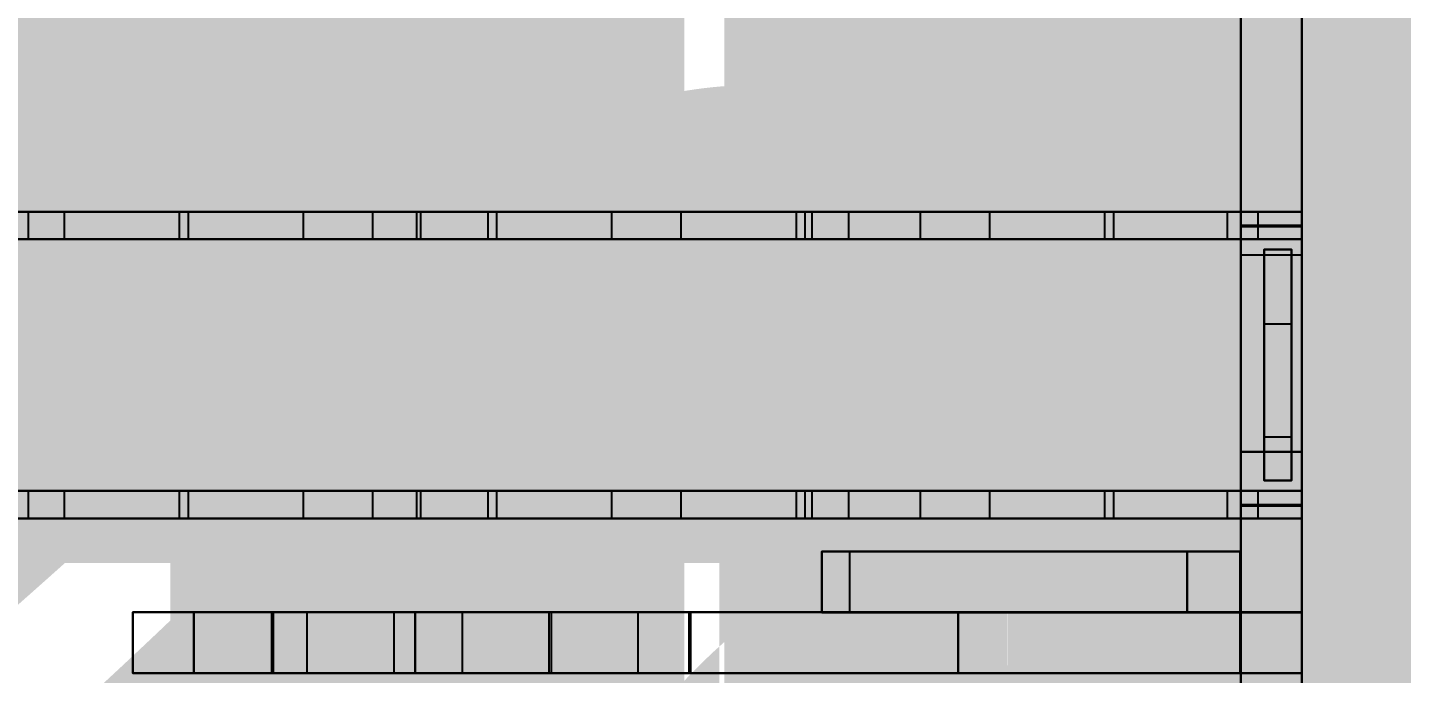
# Model space of a CAD drawing. Header units: inches. Extents: x -252 to 449, y -12 to 800.
# Drawn here: x -73.1 to 5.7, y 491 to 528 of the extents above; entities that cross this region are included whole.
import ezdxf

# ---------------------------------------------------------------- set-up
doc = ezdxf.new("R2010")
doc.units = ezdxf.units.IN
doc.header["$MEASUREMENT"] = 0
for name, color, linetype in [('FT2', 8, 'CONTINUOUS'), ('RT2', 7, 'CONTINUOUS'), ('W1', 5, 'CONTINUOUS'), ('W2', 5, 'CONTINUOUS')]:
    doc.layers.add(name, color=color, linetype=linetype)

msp = doc.modelspace()

# ---------------------------------------------------------------- linework, layer by layer
at = {"layer": 'FT2'}
for points in [[(-252, 515.87, 121.97), (0, 515.87, 121.97), (0, 517.45, 121.97), (-252, 517.45, 121.97)], [(-252, 517.45, 121.97), (0, 517.45, 121.97), (0, 517.45, 119.92), (-252, 517.45, 119.92)], [(-252, 517.45, 108), (0, 517.45, 108), (0, 515.87, 108), (-252, 515.87, 108)], [(-252, 517.45, 108), (-252, 517.45, 110.05), (0, 517.45, 110.05), (0, 517.45, 108)], [(-70.97, 517.45, 121.97), (-64.34, 517.45, 109.08), (-66.16, 517.45, 108.14), (-72.79, 517.45, 121.03)], [(-70.97, 515.87, 121.97), (-64.34, 515.87, 109.08), (-64.34, 517.45, 109.08), (-70.97, 517.45, 121.97)], [(-63.86, 515.87, 109.08), (-57.24, 515.87, 121.97), (-57.24, 517.45, 121.97), (-63.86, 517.45, 109.08)], [(-63.86, 517.45, 109.08), (-57.24, 517.45, 121.97), (-55.42, 517.45, 121.03), (-62.04, 517.45, 108.14)], [(-53.28, 517.45, 121.97), (-46.65, 517.45, 109.08), (-48.47, 517.45, 108.14), (-55.1, 517.45, 121.03)], [(-53.28, 515.87, 121.97), (-46.65, 515.87, 109.08), (-46.65, 517.45, 109.08), (-53.28, 517.45, 121.97)], [(-46.18, 515.87, 109.08), (-39.56, 515.87, 121.97), (-39.56, 517.45, 121.97), (-46.18, 517.45, 109.08)], [(-46.18, 517.45, 109.08), (-39.56, 517.45, 121.97), (-37.74, 517.45, 121.03), (-44.36, 517.45, 108.14)], [(-35.6, 517.45, 121.97), (-28.97, 517.45, 109.08), (-30.79, 517.45, 108.14), (-37.42, 517.45, 121.03)], [(-35.6, 515.87, 121.97), (-28.97, 515.87, 109.08), (-28.97, 517.45, 109.08), (-35.6, 517.45, 121.97)], [(-28.49, 515.87, 109.08), (-21.87, 515.87, 121.97), (-21.87, 517.45, 121.97), (-28.49, 517.45, 109.08)], [(-28.49, 517.45, 109.08), (-21.87, 517.45, 121.97), (-20.05, 517.45, 121.03), (-26.67, 517.45, 108.14)], [(-17.91, 517.45, 121.97), (-11.29, 517.45, 109.08), (-13.11, 517.45, 108.14), (-19.73, 517.45, 121.03)], [(-17.91, 515.87, 121.97), (-11.29, 515.87, 109.08), (-11.29, 517.45, 109.08), (-17.91, 517.45, 121.97)], [(-10.8, 515.87, 109.07), (-4.27, 515.87, 121.97), (-4.27, 517.45, 121.97), (-10.8, 517.45, 109.07)], [(-10.8, 517.45, 109.07), (-4.27, 517.45, 121.97), (-2.44, 517.45, 121.04), (-8.98, 517.45, 108.14)], [(0, 517.45, 108.04), (-2.05, 517.45, 108.04), (-2.05, 517.45, 121.93), (0, 517.45, 121.93)], [(0, 517.45, 108.04), (0, 517.45, 121.93), (0, 515.87, 121.93), (0, 515.87, 108.04)], [(-252, 515.87, 121.97), (-252, 515.87, 119.92), (0, 515.87, 119.92), (0, 515.87, 121.97)], [(-252, 515.87, 108), (0, 515.87, 108), (0, 515.87, 110.05), (-252, 515.87, 110.05)], [(-70.97, 515.87, 121.97), (-72.79, 515.87, 121.03), (-66.16, 515.87, 108.14), (-64.34, 515.87, 109.08)], [(-63.86, 515.87, 109.08), (-62.04, 515.87, 108.14), (-55.42, 515.87, 121.03), (-57.24, 515.87, 121.97)], [(-53.28, 515.87, 121.97), (-55.1, 515.87, 121.03), (-48.47, 515.87, 108.14), (-46.65, 515.87, 109.08)], [(-46.18, 515.87, 109.08), (-44.36, 515.87, 108.14), (-37.74, 515.87, 121.03), (-39.56, 515.87, 121.97)], [(-35.6, 515.87, 121.97), (-37.42, 515.87, 121.03), (-30.79, 515.87, 108.14), (-28.97, 515.87, 109.08)], [(-28.49, 515.87, 109.08), (-26.67, 515.87, 108.14), (-20.05, 515.87, 121.03), (-21.87, 515.87, 121.97)], [(-17.91, 515.87, 121.97), (-19.73, 515.87, 121.03), (-13.11, 515.87, 108.14), (-11.29, 515.87, 109.08)], [(-10.8, 515.87, 109.07), (-8.98, 515.87, 108.14), (-2.44, 515.87, 121.04), (-4.27, 515.87, 121.97)], [(-2.17, 515.28, 121.97), (-2.17, 502.04, 121.97), (-0.59, 502.04, 121.97), (-0.59, 515.28, 121.97)], [(-2.17, 515.28, 121.97), (-2.17, 515.28, 119.92), (-2.17, 502.04, 119.92), (-2.17, 502.04, 121.97)], [(-0.59, 515.28, 108), (-0.59, 502.04, 108), (-2.17, 502.04, 108), (-2.17, 515.28, 108)], [(-2.17, 515.28, 108), (-2.17, 502.04, 108), (-2.17, 502.04, 110.05), (-2.17, 515.28, 110.05)], [(-2.17, 515.28, 108.04), (-2.17, 515.28, 121.93), (-0.59, 515.28, 121.93), (-0.59, 515.28, 108.04)], [(-2.17, 515.28, 108.04), (-2.17, 513.24, 108.04), (-2.17, 513.24, 121.93), (-2.17, 515.28, 121.93)], [(0, 515.87, 108.04), (0, 515.87, 121.93), (-2.05, 515.87, 121.93), (-2.05, 515.87, 108.04)], [(-0.59, 515.28, 121.97), (-0.59, 502.04, 121.97), (-0.59, 502.04, 119.92), (-0.59, 515.28, 119.92)], [(-0.59, 515.28, 108), (-0.59, 515.28, 110.05), (-0.59, 502.04, 110.05), (-0.59, 502.04, 108)], [(-0.59, 515.28, 108.04), (-0.59, 515.28, 121.93), (-0.59, 513.24, 121.93), (-0.59, 513.24, 108.04)], [(-2.17, 511.01, 121.97), (-2.17, 512.84, 121.05), (-2.17, 506.39, 108.14), (-2.17, 504.56, 109.06)], [(-0.59, 511.01, 121.97), (-0.59, 504.56, 109.06), (-0.59, 506.39, 108.14), (-0.59, 512.84, 121.05)], [(-2.17, 511.01, 121.97), (-2.17, 504.56, 109.06), (-0.59, 504.56, 109.06), (-0.59, 511.01, 121.97)], [(-2.17, 502.04, 108.04), (-2.17, 502.04, 121.93), (-2.17, 504.09, 121.93), (-2.17, 504.09, 108.04)], [(-0.59, 502.04, 108.04), (-0.59, 504.09, 108.04), (-0.59, 504.09, 121.93), (-0.59, 502.04, 121.93)], [(-0.59, 502.04, 108.04), (-0.59, 502.04, 121.93), (-2.17, 502.04, 121.93), (-2.17, 502.04, 108.04)], [(-252, 499.87, 121.97), (0, 499.87, 121.97), (0, 501.45, 121.97), (-252, 501.45, 121.97)], [(-252, 501.45, 121.97), (0, 501.45, 121.97), (0, 501.45, 119.92), (-252, 501.45, 119.92)], [(-252, 501.45, 108), (0, 501.45, 108), (0, 499.87, 108), (-252, 499.87, 108)], [(-252, 501.45, 108), (-252, 501.45, 110.05), (0, 501.45, 110.05), (0, 501.45, 108)], [(-70.97, 501.45, 121.97), (-64.34, 501.45, 109.08), (-66.16, 501.45, 108.14), (-72.79, 501.45, 121.03)], [(-70.97, 499.87, 121.97), (-64.34, 499.87, 109.08), (-64.34, 501.45, 109.08), (-70.97, 501.45, 121.97)], [(-63.86, 499.87, 109.08), (-57.24, 499.87, 121.97), (-57.24, 501.45, 121.97), (-63.86, 501.45, 109.08)], [(-63.86, 501.45, 109.08), (-57.24, 501.45, 121.97), (-55.42, 501.45, 121.03), (-62.04, 501.45, 108.14)], [(-53.28, 501.45, 121.97), (-46.65, 501.45, 109.08), (-48.47, 501.45, 108.14), (-55.1, 501.45, 121.03)], [(-53.28, 499.87, 121.97), (-46.65, 499.87, 109.08), (-46.65, 501.45, 109.08), (-53.28, 501.45, 121.97)], [(-46.18, 499.87, 109.08), (-39.56, 499.87, 121.97), (-39.56, 501.45, 121.97), (-46.18, 501.45, 109.08)], [(-46.18, 501.45, 109.08), (-39.56, 501.45, 121.97), (-37.74, 501.45, 121.03), (-44.36, 501.45, 108.14)], [(-35.6, 501.45, 121.97), (-28.97, 501.45, 109.08), (-30.79, 501.45, 108.14), (-37.42, 501.45, 121.03)], [(-35.6, 499.87, 121.97), (-28.97, 499.87, 109.08), (-28.97, 501.45, 109.08), (-35.6, 501.45, 121.97)], [(-28.49, 499.87, 109.08), (-21.87, 499.87, 121.97), (-21.87, 501.45, 121.97), (-28.49, 501.45, 109.08)], [(-28.49, 501.45, 109.08), (-21.87, 501.45, 121.97), (-20.05, 501.45, 121.03), (-26.67, 501.45, 108.14)], [(-17.91, 501.45, 121.97), (-11.29, 501.45, 109.08), (-13.11, 501.45, 108.14), (-19.73, 501.45, 121.03)], [(-17.91, 499.87, 121.97), (-11.29, 499.87, 109.08), (-11.29, 501.45, 109.08), (-17.91, 501.45, 121.97)], [(-10.8, 499.87, 109.07), (-4.27, 499.87, 121.97), (-4.27, 501.45, 121.97), (-10.8, 501.45, 109.07)], [(-10.8, 501.45, 109.07), (-4.27, 501.45, 121.97), (-2.44, 501.45, 121.04), (-8.98, 501.45, 108.14)], [(0, 501.45, 108.04), (-2.05, 501.45, 108.04), (-2.05, 501.45, 121.93), (0, 501.45, 121.93)], [(0, 501.45, 108.04), (0, 501.45, 121.93), (0, 499.87, 121.93), (0, 499.87, 108.04)], [(-252, 499.87, 121.97), (-252, 499.87, 119.92), (0, 499.87, 119.92), (0, 499.87, 121.97)], [(-252, 499.87, 108), (0, 499.87, 108), (0, 499.87, 110.05), (-252, 499.87, 110.05)], [(-70.97, 499.87, 121.97), (-72.79, 499.87, 121.03), (-66.16, 499.87, 108.14), (-64.34, 499.87, 109.08)], [(-63.86, 499.87, 109.08), (-62.04, 499.87, 108.14), (-55.42, 499.87, 121.03), (-57.24, 499.87, 121.97)], [(-53.28, 499.87, 121.97), (-55.1, 499.87, 121.03), (-48.47, 499.87, 108.14), (-46.65, 499.87, 109.08)], [(-46.18, 499.87, 109.08), (-44.36, 499.87, 108.14), (-37.74, 499.87, 121.03), (-39.56, 499.87, 121.97)], [(-35.6, 499.87, 121.97), (-37.42, 499.87, 121.03), (-30.79, 499.87, 108.14), (-28.97, 499.87, 109.08)], [(-28.49, 499.87, 109.08), (-26.67, 499.87, 108.14), (-20.05, 499.87, 121.03), (-21.87, 499.87, 121.97)], [(-17.91, 499.87, 121.97), (-19.73, 499.87, 121.03), (-13.11, 499.87, 108.14), (-11.29, 499.87, 109.08)], [(-10.8, 499.87, 109.07), (-8.98, 499.87, 108.14), (-2.44, 499.87, 121.04), (-4.27, 499.87, 121.97)], [(0, 499.87, 108.04), (0, 499.87, 121.93), (-2.05, 499.87, 121.93), (-2.05, 499.87, 108.04)]]:
    msp.add_3dface(points, dxfattribs=at)
at = {"layer": 'RT2'}
for points in [[(0, 515.87, 229.96), (-252, 515.87, 229.96), (-252, 517.45, 229.96), (0, 517.45, 229.96)], [(0, 517.45, 229.96), (-252, 517.45, 229.96), (-252, 517.45, 232.01), (0, 517.45, 232.01)], [(0, 517.45, 234.96), (-1.17, 517.45, 233.28), (-127.17, 517.45, 321.51), (-126, 517.45, 323.19)], [(0, 517.45, 234.96), (-126, 517.45, 323.19), (-126, 515.87, 323.19), (0, 515.87, 234.96)], [(-50.75, 517.45, 230.73), (-52.65, 517.45, 229.97), (-74.92, 517.45, 285.33), (-73.02, 517.45, 286.09)], [(-50.75, 517.45, 230.73), (-73.02, 517.45, 286.09), (-73.02, 515.87, 286.09), (-50.75, 515.87, 230.73)], [(-28.07, 517.45, 254.61), (-50.54, 517.45, 231.39), (-50.54, 515.87, 231.39), (-28.07, 515.87, 254.61)], [(-28.07, 517.45, 254.61), (-26.59, 517.45, 253.19), (-49.07, 517.45, 229.96), (-50.54, 517.45, 231.39)], [(-2.5, 517.45, 231.46), (-3.89, 517.45, 229.96), (-27.38, 517.45, 251.66), (-25.99, 517.45, 253.16)], [(-2.5, 517.45, 231.46), (-25.99, 517.45, 253.16), (-25.99, 515.87, 253.16), (-2.5, 515.87, 231.46)], [(0, 517.45, 230), (-2.05, 517.45, 230), (-2.05, 517.45, 234.96), (0, 517.45, 234.96)], [(0, 517.45, 230), (0, 517.45, 234.96), (0, 515.87, 234.96), (0, 515.87, 230)], [(0, 515.87, 229.96), (0, 515.87, 232.01), (-252, 515.87, 232.01), (-252, 515.87, 229.96)], [(0, 515.87, 234.96), (-126, 515.87, 323.19), (-127.17, 515.87, 321.51), (-1.17, 515.87, 233.28)], [(-50.75, 515.87, 230.73), (-73.02, 515.87, 286.09), (-74.92, 515.87, 285.33), (-52.65, 515.87, 229.97)], [(-28.07, 515.87, 254.61), (-50.54, 515.87, 231.39), (-49.07, 515.87, 229.96), (-26.59, 515.87, 253.19)], [(-2.5, 515.87, 231.46), (-25.99, 515.87, 253.16), (-27.38, 515.87, 251.66), (-3.89, 515.87, 229.96)], [(0, 515.87, 230), (0, 515.87, 234.96), (-2.05, 515.87, 234.96), (-2.05, 515.87, 230)], [(0, 499.87, 229.96), (-252, 499.87, 229.96), (-252, 501.45, 229.96), (0, 501.45, 229.96)], [(0, 501.45, 229.96), (-252, 501.45, 229.96), (-252, 501.45, 232.01), (0, 501.45, 232.01)], [(0, 501.45, 234.96), (-1.17, 501.45, 233.28), (-127.17, 501.45, 321.51), (-126, 501.45, 323.19)], [(0, 501.45, 234.96), (-126, 501.45, 323.19), (-126, 499.87, 323.19), (0, 499.87, 234.96)], [(-50.75, 501.45, 230.73), (-52.65, 501.45, 229.97), (-74.92, 501.45, 285.33), (-73.02, 501.45, 286.09)], [(-50.75, 501.45, 230.73), (-73.02, 501.45, 286.09), (-73.02, 499.87, 286.09), (-50.75, 499.87, 230.73)], [(-28.07, 501.45, 254.61), (-50.54, 501.45, 231.39), (-50.54, 499.87, 231.39), (-28.07, 499.87, 254.61)], [(-28.07, 501.45, 254.61), (-26.59, 501.45, 253.19), (-49.07, 501.45, 229.96), (-50.54, 501.45, 231.39)], [(-2.5, 501.45, 231.46), (-3.89, 501.45, 229.96), (-27.38, 501.45, 251.66), (-25.99, 501.45, 253.16)], [(-2.5, 501.45, 231.46), (-25.99, 501.45, 253.16), (-25.99, 499.87, 253.16), (-2.5, 499.87, 231.46)], [(0, 501.45, 230), (-2.05, 501.45, 230), (-2.05, 501.45, 234.96), (0, 501.45, 234.96)], [(0, 501.45, 230), (0, 501.45, 234.96), (0, 499.87, 234.96), (0, 499.87, 230)], [(0, 499.87, 229.96), (0, 499.87, 232.01), (-252, 499.87, 232.01), (-252, 499.87, 229.96)], [(0, 499.87, 234.96), (-126, 499.87, 323.19), (-127.17, 499.87, 321.51), (-1.17, 499.87, 233.28)], [(-50.75, 499.87, 230.73), (-73.02, 499.87, 286.09), (-74.92, 499.87, 285.33), (-52.65, 499.87, 229.97)], [(-28.07, 499.87, 254.61), (-50.54, 499.87, 231.39), (-49.07, 499.87, 229.96), (-26.59, 499.87, 253.19)], [(-2.5, 499.87, 231.46), (-25.99, 499.87, 253.16), (-27.38, 499.87, 251.66), (-3.89, 499.87, 229.96)], [(0, 499.87, 230), (0, 499.87, 234.96), (-2.05, 499.87, 234.96), (-2.05, 499.87, 230)]]:
    msp.add_3dface(points, dxfattribs=at)
at = {"layer": 'W1'}
for points in [[(0, 580.6), (0, 500.66), (-3.5, 500.66), (-3.5, 580.6)], [(-3.5, 500.66, 1.46), (-3.5, 580.6, 1.46), (-3.5, 580.6), (-3.5, 500.66)], [(0, 500.66, 108), (0, 580.6, 108), (-3.5, 580.6, 108), (-3.5, 500.66, 108)], [(-3.5, 580.6, 106.54), (-3.5, 500.66, 106.54), (-3.5, 500.66, 108), (-3.5, 580.6, 108)], [(0, 580.6, 1.46), (0, 500.66, 1.46), (0, 500.66), (0, 580.6)], [(0, 500.66, 106.54), (0, 580.6, 106.54), (0, 580.6, 108), (0, 500.66, 108)], [(0, 516.66, 48.74), (0, 532.6, 48.74), (-3.5, 532.6, 48.74), (-3.5, 516.66, 48.74)], [(-3.5, 532.6, 47.28), (-3.5, 516.66, 47.28), (-3.5, 516.66, 48.74), (-3.5, 532.6, 48.74)], [(0, 516.66, 96.81), (0, 532.6, 96.81), (-3.5, 532.6, 96.81), (-3.5, 516.66, 96.81)], [(-3.5, 532.6, 95.35), (-3.5, 516.66, 95.35), (-3.5, 516.66, 96.81), (-3.5, 532.6, 96.81)], [(0, 516.66, 47.28), (0, 532.6, 47.28), (0, 532.6, 48.74), (0, 516.66, 48.74)], [(0, 516.66, 95.35), (0, 532.6, 95.35), (0, 532.6, 96.81), (0, 516.66, 96.81)], [(-3.5, 518.12, 108), (-3.5, 518.12), (-3.5, 516.66), (-3.5, 516.66, 108)], [(0, 518.12), (0, 518.12, 108), (0, 516.66, 108), (0, 516.66)], [(0, 516.66), (0, 516.66, 108), (-3.5, 516.66, 108), (-3.5, 516.66)], [(0, 516.6, 108), (0, 516.6), (-3.5, 516.6), (-3.5, 516.6, 108)], [(-3.5, 515.14), (-3.5, 515.14, 108), (-3.5, 516.6, 108), (-3.5, 516.6)], [(0, 500.66, 48.74), (0, 516.6, 48.74), (-3.5, 516.6, 48.74), (-3.5, 500.66, 48.74)], [(-3.5, 516.6, 47.28), (-3.5, 500.66, 47.28), (-3.5, 500.66, 48.74), (-3.5, 516.6, 48.74)], [(0, 516.6, 48.8), (0, 500.66, 48.8), (-3.5, 500.66, 48.8), (-3.5, 516.6, 48.8)], [(-3.5, 500.66, 50.26), (-3.5, 516.6, 50.26), (-3.5, 516.6, 48.8), (-3.5, 500.66, 48.8)], [(0, 500.66, 96.81), (0, 516.6, 96.81), (-3.5, 516.6, 96.81), (-3.5, 500.66, 96.81)], [(-3.5, 516.6, 95.35), (-3.5, 500.66, 95.35), (-3.5, 500.66, 96.81), (-3.5, 516.6, 96.81)], [(0, 516.6, 96.87), (0, 500.66, 96.87), (-3.5, 500.66, 96.87), (-3.5, 516.6, 96.87)], [(-3.5, 500.66, 98.33), (-3.5, 516.6, 98.33), (-3.5, 516.6, 96.87), (-3.5, 500.66, 96.87)], [(0, 500.66, 72.36), (0, 516.6, 72.36), (-3.5, 516.6, 72.36), (-3.5, 500.66, 72.36)], [(-3.5, 516.6, 70.91), (-3.5, 500.66, 70.91), (-3.5, 500.66, 72.36), (-3.5, 516.6, 72.36)], [(0, 500.66, 25.12), (0, 516.6, 25.12), (-3.5, 516.6, 25.12), (-3.5, 500.66, 25.12)], [(-3.5, 516.6, 23.66), (-3.5, 500.66, 23.66), (-3.5, 500.66, 25.12), (-3.5, 516.6, 25.12)], [(0, 503.69, 96.81), (0, 516.6, 73.04), (-3.5, 516.6, 73.04), (-3.5, 503.69, 96.81)], [(-3.5, 515.32, 72.35), (-3.5, 502.41, 96.12), (-3.5, 503.69, 96.81), (-3.5, 516.6, 73.04)], [(0, 503.69, 48.74), (0, 516.6, 25.82), (-3.5, 516.6, 25.82), (-3.5, 503.69, 48.74)], [(-3.5, 515.33, 25.1), (-3.5, 502.42, 48.03), (-3.5, 503.69, 48.74), (-3.5, 516.6, 25.82)], [(0, 515.14, 108), (0, 515.14), (0, 516.6), (0, 516.6, 108)], [(0, 500.66, 47.28), (0, 516.6, 47.28), (0, 516.6, 48.74), (0, 500.66, 48.74)], [(0, 516.6, 50.26), (0, 500.66, 50.26), (0, 500.66, 48.8), (0, 516.6, 48.8)], [(0, 500.66, 95.35), (0, 516.6, 95.35), (0, 516.6, 96.81), (0, 500.66, 96.81)], [(0, 516.6, 98.33), (0, 500.66, 98.33), (0, 500.66, 96.87), (0, 516.6, 96.87)], [(0, 500.66, 70.91), (0, 516.6, 70.91), (0, 516.6, 72.36), (0, 500.66, 72.36)], [(0, 500.66, 23.66), (0, 516.6, 23.66), (0, 516.6, 25.12), (0, 500.66, 25.12)], [(0, 502.41, 96.12), (0, 515.32, 72.35), (0, 516.6, 73.04), (0, 503.69, 96.81)], [(0, 502.42, 48.03), (0, 515.33, 25.1), (0, 516.6, 25.82), (0, 503.69, 48.74)], [(0, 514.98, 108), (0, 503.69, 96.87), (-3.5, 503.69, 96.87), (-3.5, 514.98, 108)], [(-3.5, 502.67, 97.91), (-3.5, 513.96, 109.04), (-3.5, 514.98, 108), (-3.5, 503.69, 96.87)], [(0, 514.98, 72.36), (0, 503.69, 48.8), (-3.5, 503.69, 48.8), (-3.5, 514.98, 72.36)], [(-3.5, 502.38, 49.43), (-3.5, 513.67, 72.99), (-3.5, 514.98, 72.36), (-3.5, 503.69, 48.8)], [(0, 514.98, 25.12), (0, 503.69), (-3.5, 503.69), (-3.5, 514.98, 25.12)], [(-3.5, 502.36, 0.6), (-3.5, 513.66, 25.72), (-3.5, 514.98, 25.12), (-3.5, 503.69)], [(0, 513.96, 109.04), (0, 502.67, 97.91), (0, 503.69, 96.87), (0, 514.98, 108)], [(0, 513.67, 72.99), (0, 502.38, 49.43), (0, 503.69, 48.8), (0, 514.98, 72.36)], [(0, 513.66, 25.72), (0, 502.36, 0.6), (0, 503.69), (0, 514.98, 25.12)], [(-3.5, 502.12, 108), (-3.5, 502.12), (-3.5, 500.66), (-3.5, 500.66, 108)], [(0, 502.12), (0, 502.12, 108), (0, 500.66, 108), (0, 500.66)], [(0, 500.66), (0, 500.66, 108), (-3.5, 500.66, 108), (-3.5, 500.66)], [(0, 500.6), (0, 377.59), (-3.5, 377.59), (-3.5, 500.6)], [(-3.5, 377.59, 1.46), (-3.5, 500.6, 1.46), (-3.5, 500.6), (-3.5, 377.59)], [(0, 377.59, 108), (0, 500.6, 108), (-3.5, 500.6, 108), (-3.5, 377.59, 108)], [(-3.5, 500.6, 106.54), (-3.5, 377.59, 106.54), (-3.5, 377.59, 108), (-3.5, 500.6, 108)], [(0, 500.6, 108), (0, 500.6), (-3.5, 500.6), (-3.5, 500.6, 108)], [(-3.5, 499.14), (-3.5, 499.14, 108), (-3.5, 500.6, 108), (-3.5, 500.6)], [(0, 494.49, 48.74), (0, 500.6, 48.74), (-3.5, 500.6, 48.74), (-3.5, 494.49, 48.74)], [(-3.5, 500.6, 47.28), (-3.5, 494.49, 47.28), (-3.5, 494.49, 48.74), (-3.5, 500.6, 48.74)], [(0, 494.49, 96.81), (0, 500.6, 96.81), (-3.5, 500.6, 96.81), (-3.5, 494.49, 96.81)], [(-3.5, 500.6, 95.35), (-3.5, 494.49, 95.35), (-3.5, 494.49, 96.81), (-3.5, 500.6, 96.81)], [(0, 500.6, 1.46), (0, 377.59, 1.46), (0, 377.59), (0, 500.6)], [(0, 377.59, 106.54), (0, 500.6, 106.54), (0, 500.6, 108), (0, 377.59, 108)], [(0, 499.14, 108), (0, 499.14), (0, 500.6), (0, 500.6, 108)], [(0, 494.49, 47.28), (0, 500.6, 47.28), (0, 500.6, 48.74), (0, 494.49, 48.74)], [(0, 494.49, 95.35), (0, 500.6, 95.35), (0, 500.6, 96.81), (0, 494.49, 96.81)], [(-27.52, 497.99), (-3.54, 497.99), (-3.54, 494.49), (-27.52, 494.49)], [(-27.52, 497.99, 1.46), (-3.54, 497.99, 1.46), (-3.54, 497.99), (-27.52, 497.99)], [(-3.54, 497.99, 108), (-27.52, 497.99, 108), (-27.52, 494.49, 108), (-3.54, 494.49, 108)], [(-3.54, 497.99, 106.54), (-27.52, 497.99, 106.54), (-27.52, 497.99, 108), (-3.54, 497.99, 108)], [(-27.52, 497.99, 108), (-27.52, 497.99), (-27.52, 494.49), (-27.52, 494.49, 108)], [(-26.06, 497.99, 108), (-26.06, 497.99), (-27.52, 497.99), (-27.52, 497.99, 108)], [(-3.54, 497.99, 48.74), (-27.52, 497.99, 48.74), (-27.52, 494.49, 48.74), (-3.54, 494.49, 48.74)], [(-3.54, 497.99, 47.28), (-27.52, 497.99, 47.28), (-27.52, 497.99, 48.74), (-3.54, 497.99, 48.74)], [(-27.52, 497.99, 48.8), (-3.54, 497.99, 48.8), (-3.54, 494.49, 48.8), (-27.52, 494.49, 48.8)], [(-27.52, 497.99, 50.26), (-3.54, 497.99, 50.26), (-3.54, 497.99, 48.8), (-27.52, 497.99, 48.8)], [(-3.54, 497.99, 96.77), (-27.52, 497.99, 96.77), (-27.52, 494.49, 96.77), (-3.54, 494.49, 96.77)], [(-3.54, 497.99, 95.31), (-27.52, 497.99, 95.31), (-27.52, 497.99, 96.77), (-3.54, 497.99, 96.77)], [(-27.52, 497.99, 96.83), (-3.54, 497.99, 96.83), (-3.54, 494.49, 96.83), (-27.52, 494.49, 96.83)], [(-27.52, 497.99, 98.29), (-3.54, 497.99, 98.29), (-3.54, 497.99, 96.83), (-27.52, 497.99, 96.83)], [(-3.54, 497.99, 72.36), (-27.52, 497.99, 72.36), (-27.52, 494.49, 72.36), (-3.54, 494.49, 72.36)], [(-3.54, 497.99, 70.91), (-27.52, 497.99, 70.91), (-27.52, 497.99, 72.36), (-3.54, 497.99, 72.36)], [(-3.54, 497.99, 25.12), (-27.52, 497.99, 25.12), (-27.52, 494.49, 25.12), (-3.54, 494.49, 25.12)], [(-3.54, 497.99, 23.66), (-27.52, 497.99, 23.66), (-27.52, 497.99, 25.12), (-3.54, 497.99, 25.12)], [(-6.57, 497.99, 96.77), (-27.52, 497.99, 73.31), (-27.52, 494.49, 73.31), (-6.57, 494.49, 96.77)], [(-5.48, 497.99, 95.8), (-26.43, 497.99, 72.34), (-27.52, 497.99, 73.31), (-6.57, 497.99, 96.77)], [(-6.57, 497.99, 48.74), (-27.52, 497.99, 26.08), (-27.52, 494.49, 26.08), (-6.57, 494.49, 48.74)], [(-5.5, 497.99, 47.75), (-26.45, 497.99, 25.1), (-27.52, 497.99, 26.08), (-6.57, 497.99, 48.74)], [(-25.91, 497.99, 108), (-6.57, 497.99, 96.83), (-6.57, 494.49, 96.83), (-25.91, 494.49, 108)], [(-25.18, 497.99, 109.26), (-5.84, 497.99, 98.1), (-6.57, 497.99, 96.83), (-25.91, 497.99, 108)], [(-25.91, 497.99, 72.36), (-6.57, 497.99, 48.8), (-6.57, 494.49, 48.8), (-25.91, 494.49, 72.36)], [(-24.78, 497.99, 73.29), (-5.44, 497.99, 49.73), (-6.57, 497.99, 48.8), (-25.91, 497.99, 72.36)], [(-25.91, 497.99, 25.12), (-6.57, 497.99), (-6.57, 494.49), (-25.91, 494.49, 25.12)], [(-24.75, 497.99, 26.01), (-5.42, 497.99, 0.89), (-6.57, 497.99), (-25.91, 497.99, 25.12)], [(-5, 497.99), (-5, 497.99, 108), (-3.54, 497.99, 108), (-3.54, 497.99)], [(-3.54, 497.99), (-3.54, 497.99, 108), (-3.54, 494.49, 108), (-3.54, 494.49)], [(-3.54, 494.49, 1.46), (-27.52, 494.49, 1.46), (-27.52, 494.49), (-3.54, 494.49)], [(-27.52, 494.49, 106.54), (-3.54, 494.49, 106.54), (-3.54, 494.49, 108), (-27.52, 494.49, 108)], [(-26.06, 494.49), (-26.06, 494.49, 108), (-27.52, 494.49, 108), (-27.52, 494.49)], [(-27.52, 494.49, 47.28), (-3.54, 494.49, 47.28), (-3.54, 494.49, 48.74), (-27.52, 494.49, 48.74)], [(-3.54, 494.49, 50.26), (-27.52, 494.49, 50.26), (-27.52, 494.49, 48.8), (-3.54, 494.49, 48.8)], [(-27.52, 494.49, 95.31), (-3.54, 494.49, 95.31), (-3.54, 494.49, 96.77), (-27.52, 494.49, 96.77)], [(-3.54, 494.49, 98.29), (-27.52, 494.49, 98.29), (-27.52, 494.49, 96.83), (-3.54, 494.49, 96.83)], [(-27.52, 494.49, 70.91), (-3.54, 494.49, 70.91), (-3.54, 494.49, 72.36), (-27.52, 494.49, 72.36)], [(-27.52, 494.49, 23.66), (-3.54, 494.49, 23.66), (-3.54, 494.49, 25.12), (-27.52, 494.49, 25.12)], [(-26.43, 494.49, 72.34), (-5.48, 494.49, 95.8), (-6.57, 494.49, 96.77), (-27.52, 494.49, 73.31)], [(-26.45, 494.49, 25.1), (-5.5, 494.49, 47.75), (-6.57, 494.49, 48.74), (-27.52, 494.49, 26.08)], [(-5.84, 494.49, 98.1), (-25.18, 494.49, 109.26), (-25.91, 494.49, 108), (-6.57, 494.49, 96.83)], [(-5.44, 494.49, 49.73), (-24.78, 494.49, 73.29), (-25.91, 494.49, 72.36), (-6.57, 494.49, 48.8)], [(-5.42, 494.49, 0.89), (-24.75, 494.49, 26.01), (-25.91, 494.49, 25.12), (-6.57, 494.49)], [(-5, 494.49, 108), (-5, 494.49), (-3.54, 494.49), (-3.54, 494.49, 108)], [(0, 494.49, 108), (0, 494.49), (-3.5, 494.49), (-3.5, 494.49, 108)], [(-3.5, 493.03), (-3.5, 493.03, 108), (-3.5, 494.49, 108), (-3.5, 494.49)], [(0, 484.66, 48.74), (0, 494.49, 48.74), (-3.5, 494.49, 48.74), (-3.5, 484.66, 48.74)], [(-3.5, 494.49, 47.28), (-3.5, 484.66, 47.28), (-3.5, 484.66, 48.74), (-3.5, 494.49, 48.74)], [(0, 484.66, 96.81), (0, 494.49, 96.81), (-3.5, 494.49, 96.81), (-3.5, 484.66, 96.81)], [(-3.5, 494.49, 95.35), (-3.5, 484.66, 95.35), (-3.5, 484.66, 96.81), (-3.5, 494.49, 96.81)], [(0, 493.03, 108), (0, 493.03), (0, 494.49), (0, 494.49, 108)], [(0, 484.66, 47.28), (0, 494.49, 47.28), (0, 494.49, 48.74), (0, 484.66, 48.74)], [(0, 484.66, 95.35), (0, 494.49, 95.35), (0, 494.49, 96.81), (0, 484.66, 96.81)]]:
    msp.add_3dface(points, dxfattribs=at)
at = {"layer": 'W2'}
for points in [[(0, 548.66, 121.97), (0, 420.72, 121.97), (-3.5, 420.72, 121.97), (-3.5, 548.66, 121.97)], [(-3.5, 420.72, 123.43), (-3.5, 548.66, 123.43), (-3.5, 548.66, 121.97), (-3.5, 420.72, 121.97)], [(0, 420.72, 229.97), (0, 548.66, 229.97), (-3.5, 548.66, 229.97), (-3.5, 420.72, 229.97)], [(-3.5, 548.66, 228.51), (-3.5, 420.72, 228.51), (-3.5, 420.72, 229.97), (-3.5, 548.66, 229.97)], [(0, 548.66, 123.43), (0, 420.72, 123.43), (0, 420.72, 121.97), (0, 548.66, 121.97)], [(0, 420.72, 228.51), (0, 548.66, 228.51), (0, 548.66, 229.97), (0, 420.72, 229.97)], [(0, 516.66, 170.72), (0, 532.66, 170.72), (-3.5, 532.66, 170.72), (-3.5, 516.66, 170.72)], [(-3.5, 532.66, 169.26), (-3.5, 516.66, 169.26), (-3.5, 516.66, 170.72), (-3.5, 532.66, 170.72)], [(0, 516.66, 218.75), (0, 532.66, 218.75), (-3.5, 532.66, 218.75), (-3.5, 516.66, 218.75)], [(-3.5, 532.66, 217.29), (-3.5, 516.66, 217.29), (-3.5, 516.66, 218.75), (-3.5, 532.66, 218.75)], [(0, 516.66, 169.26), (0, 532.66, 169.26), (0, 532.66, 170.72), (0, 516.66, 170.72)], [(0, 516.66, 217.29), (0, 532.66, 217.29), (0, 532.66, 218.75), (0, 516.66, 218.75)], [(0, 516.66, 229.97), (0, 516.66, 121.97), (-3.5, 516.66, 121.97), (-3.5, 516.66, 229.97)], [(-3.5, 515.2, 121.97), (-3.5, 515.2, 229.97), (-3.5, 516.66, 229.97), (-3.5, 516.66, 121.97)], [(0, 500.66, 170.72), (0, 516.66, 170.72), (-3.5, 516.66, 170.72), (-3.5, 500.66, 170.72)], [(-3.5, 516.66, 169.26), (-3.5, 500.66, 169.26), (-3.5, 500.66, 170.72), (-3.5, 516.66, 170.72)], [(0, 500.66, 218.75), (0, 516.66, 218.75), (-3.5, 516.66, 218.75), (-3.5, 500.66, 218.75)], [(-3.5, 516.66, 217.29), (-3.5, 500.66, 217.29), (-3.5, 500.66, 218.75), (-3.5, 516.66, 218.75)], [(0, 515.2, 229.97), (0, 515.2, 121.97), (0, 516.66, 121.97), (0, 516.66, 229.97)], [(0, 500.66, 169.26), (0, 516.66, 169.26), (0, 516.66, 170.72), (0, 500.66, 170.72)], [(0, 500.66, 217.29), (0, 516.66, 217.29), (0, 516.66, 218.75), (0, 500.66, 218.75)], [(0, 500.66, 229.97), (0, 500.66, 121.97), (-3.5, 500.66, 121.97), (-3.5, 500.66, 229.97)], [(-3.5, 499.2, 121.97), (-3.5, 499.2, 229.97), (-3.5, 500.66, 229.97), (-3.5, 500.66, 121.97)], [(0, 494.51, 170.72), (0, 500.66, 170.72), (-3.5, 500.66, 170.72), (-3.5, 494.51, 170.72)], [(-3.5, 500.66, 169.26), (-3.5, 494.51, 169.26), (-3.5, 494.51, 170.72), (-3.5, 500.66, 170.72)], [(0, 494.51, 218.75), (0, 500.66, 218.75), (-3.5, 500.66, 218.75), (-3.5, 494.51, 218.75)], [(-3.5, 500.66, 217.29), (-3.5, 494.51, 217.29), (-3.5, 494.51, 218.75), (-3.5, 500.66, 218.75)], [(0, 499.2, 229.97), (0, 499.2, 121.97), (0, 500.66, 121.97), (0, 500.66, 229.97)], [(0, 494.51, 169.26), (0, 500.66, 169.26), (0, 500.66, 170.72), (0, 494.51, 170.72)], [(0, 494.51, 217.29), (0, 500.66, 217.29), (0, 500.66, 218.75), (0, 494.51, 218.75)], [(-3.5, 495.97, 229.97), (-3.5, 495.97, 121.97), (-3.5, 494.51, 121.97), (-3.5, 494.51, 229.97)], [(0, 495.97, 121.97), (0, 495.97, 229.97), (0, 494.51, 229.97), (0, 494.51, 121.97)], [(-67.03, 494.51, 121.97), (-3.54, 494.51, 121.97), (-3.54, 491.01, 121.97), (-67.03, 491.01, 121.97)], [(-67.03, 494.51, 123.43), (-3.54, 494.51, 123.43), (-3.54, 494.51, 121.97), (-67.03, 494.51, 121.97)], [(-3.54, 494.51, 229.97), (-67.03, 494.51, 229.97), (-67.03, 491.01, 229.97), (-3.54, 491.01, 229.97)], [(-3.54, 494.51, 228.51), (-67.03, 494.51, 228.51), (-67.03, 494.51, 229.97), (-3.54, 494.51, 229.97)], [(-67.03, 494.51, 229.97), (-67.03, 494.51, 121.97), (-67.03, 491.01, 121.97), (-67.03, 491.01, 229.97)], [(-65.57, 494.51, 229.97), (-65.57, 494.51, 121.97), (-67.03, 494.51, 121.97), (-67.03, 494.51, 229.97)], [(-63.53, 494.51, 170.71), (-67.03, 494.51, 170.71), (-67.03, 491.01, 170.71), (-63.53, 491.01, 170.71)], [(-63.53, 494.51, 169.25), (-67.03, 494.51, 169.25), (-67.03, 494.51, 170.71), (-63.53, 494.51, 170.71)], [(-63.53, 494.51, 218.74), (-67.03, 494.51, 218.74), (-67.03, 491.01, 218.74), (-63.53, 491.01, 218.74)], [(-63.53, 494.51, 217.28), (-67.03, 494.51, 217.28), (-67.03, 494.51, 218.74), (-63.53, 494.51, 218.74)], [(-63.53, 494.51, 229.97), (-63.53, 494.51, 121.97), (-63.53, 491.01, 121.97), (-63.53, 491.01, 229.97)], [(-62.07, 494.51, 229.97), (-62.07, 494.51, 121.97), (-63.53, 494.51, 121.97), (-63.53, 494.51, 229.97)], [(-59.05, 494.51, 170.71), (-63.53, 494.51, 170.71), (-63.53, 491.01, 170.71), (-59.05, 491.01, 170.71)], [(-59.05, 494.51, 169.25), (-63.53, 494.51, 169.25), (-63.53, 494.51, 170.71), (-59.05, 494.51, 170.71)], [(-59.05, 494.51, 218.74), (-63.53, 494.51, 218.74), (-63.53, 491.01, 218.74), (-59.05, 491.01, 218.74)], [(-59.05, 494.51, 217.28), (-63.53, 494.51, 217.28), (-63.53, 494.51, 218.74), (-59.05, 494.51, 218.74)], [(-60.51, 494.51, 121.97), (-60.51, 494.51, 229.97), (-59.05, 494.51, 229.97), (-59.05, 494.51, 121.97)], [(-59.05, 494.51, 201.97), (-35.05, 494.51, 201.97), (-35.05, 491.01, 201.97), (-59.05, 491.01, 201.97)], [(-59.05, 494.51, 203.43), (-35.05, 494.51, 203.43), (-35.05, 494.51, 201.97), (-59.05, 494.51, 201.97)], [(-59.05, 494.51, 121.97), (-59.05, 494.51, 229.97), (-59.05, 491.01, 229.97), (-59.05, 491.01, 121.97)], [(-58.98, 494.51, 229.97), (-58.98, 494.51, 201.97), (-58.98, 491.01, 201.97), (-58.98, 491.01, 229.97)], [(-57.52, 494.51, 229.97), (-57.52, 494.51, 201.97), (-58.98, 494.51, 201.97), (-58.98, 494.51, 229.97)], [(-35.13, 494.51, 213.78), (-58.98, 494.51, 213.78), (-58.98, 491.01, 213.78), (-35.13, 491.01, 213.78)], [(-35.13, 494.51, 212.32), (-58.98, 494.51, 212.32), (-58.98, 494.51, 213.78), (-35.13, 494.51, 213.78)], [(-50.83, 494.51, 218.74), (-58.98, 494.51, 218.74), (-58.98, 491.01, 218.74), (-50.83, 491.01, 218.74)], [(-50.83, 494.51, 217.28), (-58.98, 494.51, 217.28), (-58.98, 494.51, 218.74), (-50.83, 494.51, 218.74)], [(-52.05, 494.51, 213.78), (-57.05, 494.51, 201.97), (-57.05, 491.01, 201.97), (-52.05, 491.01, 213.78)], [(-50.71, 494.51, 213.21), (-55.7, 494.51, 201.4), (-57.05, 494.51, 201.97), (-52.05, 494.51, 213.78)], [(-50.83, 494.51, 229.97), (-50.83, 494.51, 213.78), (-50.83, 491.01, 213.78), (-50.83, 491.01, 229.97)], [(-49.37, 494.51, 229.97), (-49.37, 494.51, 213.78), (-50.83, 494.51, 213.78), (-50.83, 494.51, 229.97)], [(-35.13, 494.51, 218.74), (-50.83, 494.51, 218.74), (-50.83, 491.01, 218.74), (-35.13, 491.01, 218.74)], [(-35.13, 494.51, 217.28), (-50.83, 494.51, 217.28), (-50.83, 494.51, 218.74), (-35.13, 494.51, 218.74)], [(-44.5, 494.51, 201.4), (-49.5, 494.51, 213.21), (-48.15, 494.51, 213.78), (-43.16, 494.51, 201.97)], [(-43.16, 494.51, 201.97), (-48.15, 494.51, 213.78), (-48.15, 491.01, 213.78), (-43.16, 491.01, 201.97)], [(-38.05, 494.51, 213.78), (-43.04, 494.51, 201.97), (-43.04, 491.01, 201.97), (-38.05, 491.01, 213.78)], [(-36.7, 494.51, 213.21), (-41.7, 494.51, 201.4), (-43.04, 494.51, 201.97), (-38.05, 494.51, 213.78)], [(-36.59, 494.51, 201.97), (-36.59, 494.51, 229.97), (-35.13, 494.51, 229.97), (-35.13, 494.51, 201.97)], [(-35.13, 494.51, 201.97), (-35.13, 494.51, 229.97), (-35.13, 491.01, 229.97), (-35.13, 491.01, 201.97)], [(-35.05, 494.51, 229.97), (-35.05, 494.51, 121.97), (-35.05, 491.01, 121.97), (-35.05, 491.01, 229.97)], [(-33.6, 494.51, 229.97), (-33.6, 494.51, 121.97), (-35.05, 494.51, 121.97), (-35.05, 494.51, 229.97)], [(-19.71, 494.51, 170.71), (-35.05, 494.51, 170.71), (-35.05, 491.01, 170.71), (-19.71, 491.01, 170.71)], [(-19.71, 494.51, 169.25), (-35.05, 494.51, 169.25), (-35.05, 494.51, 170.71), (-19.71, 494.51, 170.71)], [(-19.71, 494.51, 218.74), (-35.05, 494.51, 218.74), (-35.05, 491.01, 218.74), (-19.71, 491.01, 218.74)], [(-19.71, 494.51, 217.28), (-35.05, 494.51, 217.28), (-35.05, 494.51, 218.74), (-19.71, 494.51, 218.74)], [(-19.71, 494.51, 229.97), (-19.71, 494.51, 121.97), (-19.71, 491.01, 121.97), (-19.71, 491.01, 229.97)], [(-18.25, 494.51, 229.97), (-18.25, 494.51, 121.97), (-19.71, 494.51, 121.97), (-19.71, 494.51, 229.97)], [(-3.54, 494.51, 170.71), (-19.71, 494.51, 170.71), (-19.71, 491.01, 170.71), (-3.54, 491.01, 170.71)], [(-3.54, 494.51, 169.25), (-19.71, 494.51, 169.25), (-19.71, 494.51, 170.71), (-3.54, 494.51, 170.71)], [(-3.54, 494.51, 218.74), (-19.71, 494.51, 218.74), (-19.71, 491.01, 218.74), (-3.54, 491.01, 218.74)], [(-3.54, 494.51, 217.28), (-19.71, 494.51, 217.28), (-19.71, 494.51, 218.74), (-3.54, 494.51, 218.74)], [(-5, 494.51, 121.97), (-5, 494.51, 229.97), (-3.54, 494.51, 229.97), (-3.54, 494.51, 121.97)], [(-3.54, 494.51, 121.97), (-3.54, 494.51, 229.97), (-3.54, 491.01, 229.97), (-3.54, 491.01, 121.97)], [(0, 494.51, 121.97), (0, 494.51, 229.97), (-3.5, 494.51, 229.97), (-3.5, 494.51, 121.97)], [(0, 491.01, 170.72), (0, 494.51, 170.72), (-3.5, 494.51, 170.72), (-3.5, 491.01, 170.72)], [(-3.5, 494.51, 169.26), (-3.5, 491.01, 169.26), (-3.5, 491.01, 170.72), (-3.5, 494.51, 170.72)], [(0, 491.01, 218.75), (0, 494.51, 218.75), (-3.5, 494.51, 218.75), (-3.5, 491.01, 218.75)], [(-3.5, 494.51, 217.29), (-3.5, 491.01, 217.29), (-3.5, 491.01, 218.75), (-3.5, 494.51, 218.75)], [(0, 491.01, 169.26), (0, 494.51, 169.26), (0, 494.51, 170.72), (0, 491.01, 170.72)], [(0, 491.01, 217.29), (0, 494.51, 217.29), (0, 494.51, 218.75), (0, 491.01, 218.75)], [(-3.54, 491.01, 123.43), (-67.03, 491.01, 123.43), (-67.03, 491.01, 121.97), (-3.54, 491.01, 121.97)], [(-67.03, 491.01, 228.51), (-3.54, 491.01, 228.51), (-3.54, 491.01, 229.97), (-67.03, 491.01, 229.97)], [(-65.57, 491.01, 121.97), (-65.57, 491.01, 229.97), (-67.03, 491.01, 229.97), (-67.03, 491.01, 121.97)], [(-67.03, 491.01, 169.25), (-63.53, 491.01, 169.25), (-63.53, 491.01, 170.71), (-67.03, 491.01, 170.71)], [(-67.03, 491.01, 217.28), (-63.53, 491.01, 217.28), (-63.53, 491.01, 218.74), (-67.03, 491.01, 218.74)], [(-62.07, 491.01, 121.97), (-62.07, 491.01, 229.97), (-63.53, 491.01, 229.97), (-63.53, 491.01, 121.97)], [(-63.53, 491.01, 169.25), (-59.05, 491.01, 169.25), (-59.05, 491.01, 170.71), (-63.53, 491.01, 170.71)], [(-63.53, 491.01, 217.28), (-59.05, 491.01, 217.28), (-59.05, 491.01, 218.74), (-63.53, 491.01, 218.74)], [(-60.51, 491.01, 229.97), (-60.51, 491.01, 121.97), (-59.05, 491.01, 121.97), (-59.05, 491.01, 229.97)], [(-35.05, 491.01, 203.43), (-59.05, 491.01, 203.43), (-59.05, 491.01, 201.97), (-35.05, 491.01, 201.97)], [(-57.52, 491.01, 201.97), (-57.52, 491.01, 229.97), (-58.98, 491.01, 229.97), (-58.98, 491.01, 201.97)], [(-58.98, 491.01, 212.32), (-35.13, 491.01, 212.32), (-35.13, 491.01, 213.78), (-58.98, 491.01, 213.78)], [(-58.98, 491.01, 217.28), (-50.83, 491.01, 217.28), (-50.83, 491.01, 218.74), (-58.98, 491.01, 218.74)], [(-55.7, 491.01, 201.4), (-50.71, 491.01, 213.21), (-52.05, 491.01, 213.78), (-57.05, 491.01, 201.97)], [(-49.37, 491.01, 213.78), (-49.37, 491.01, 229.97), (-50.83, 491.01, 229.97), (-50.83, 491.01, 213.78)], [(-50.83, 491.01, 217.28), (-35.13, 491.01, 217.28), (-35.13, 491.01, 218.74), (-50.83, 491.01, 218.74)], [(-49.5, 491.01, 213.21), (-44.5, 491.01, 201.4), (-43.16, 491.01, 201.97), (-48.15, 491.01, 213.78)], [(-41.7, 491.01, 201.4), (-36.7, 491.01, 213.21), (-38.05, 491.01, 213.78), (-43.04, 491.01, 201.97)], [(-36.59, 491.01, 229.97), (-36.59, 491.01, 201.97), (-35.13, 491.01, 201.97), (-35.13, 491.01, 229.97)], [(-33.6, 491.01, 121.97), (-33.6, 491.01, 229.97), (-35.05, 491.01, 229.97), (-35.05, 491.01, 121.97)], [(-35.05, 491.01, 169.25), (-19.71, 491.01, 169.25), (-19.71, 491.01, 170.71), (-35.05, 491.01, 170.71)], [(-35.05, 491.01, 217.28), (-19.71, 491.01, 217.28), (-19.71, 491.01, 218.74), (-35.05, 491.01, 218.74)], [(-18.25, 491.01, 121.97), (-18.25, 491.01, 229.97), (-19.71, 491.01, 229.97), (-19.71, 491.01, 121.97)], [(-19.71, 491.01, 169.25), (-3.54, 491.01, 169.25), (-3.54, 491.01, 170.71), (-19.71, 491.01, 170.71)], [(-19.71, 491.01, 217.28), (-3.54, 491.01, 217.28), (-3.54, 491.01, 218.74), (-19.71, 491.01, 218.74)], [(-5, 491.01, 229.97), (-5, 491.01, 121.97), (-3.54, 491.01, 121.97), (-3.54, 491.01, 229.97)], [(0, 491.01, 229.97), (0, 491.01, 121.97), (-3.5, 491.01, 121.97), (-3.5, 491.01, 229.97)], [(-3.5, 489.55, 121.97), (-3.5, 489.55, 229.97), (-3.5, 491.01, 229.97), (-3.5, 491.01, 121.97)], [(0, 484.66, 170.72), (0, 491.01, 170.72), (-3.5, 491.01, 170.72), (-3.5, 484.66, 170.72)], [(-3.5, 491.01, 169.26), (-3.5, 484.66, 169.26), (-3.5, 484.66, 170.72), (-3.5, 491.01, 170.72)], [(0, 484.66, 218.75), (0, 491.01, 218.75), (-3.5, 491.01, 218.75), (-3.5, 484.66, 218.75)], [(-3.5, 491.01, 217.29), (-3.5, 484.66, 217.29), (-3.5, 484.66, 218.75), (-3.5, 491.01, 218.75)], [(0, 489.55, 229.97), (0, 489.55, 121.97), (0, 491.01, 121.97), (0, 491.01, 229.97)], [(0, 484.66, 169.26), (0, 491.01, 169.26), (0, 491.01, 170.72), (0, 484.66, 170.72)], [(0, 484.66, 217.29), (0, 491.01, 217.29), (0, 491.01, 218.75), (0, 484.66, 218.75)]]:
    msp.add_3dface(points, dxfattribs=at)

# ---------------------------------------------------------------- texts
at = {"layer": 'W1t'}
for s, p in [('L1F14', (-15.53, 497.99, 111.94)), ('L1F11', (-248.5, 452.77, 111.94)), ('L1F16', (-224.53, 405.03, 111.94)), ('L1F33', (-14.99, 377.51, 111.94))]:
    msp.add_text(s, height=120, dxfattribs=at).set_placement(p)
at = {"layer": 'W2t'}
for s, p in [('L2F25', (-89.04, 497.32, 233.91)), ('L2F26', (-35.28, 494.51, 233.91)), ('L2F21', (-248.5, 484.71, 233.91)), ('L2F29', (-78.04, 474.51, 233.91)), ('L2F27', (-63.53, 473.02, 233.91)), ('L2F31', (-208.5, 455.03, 233.91)), ('L2F30', (-130.51, 455.03, 233.91)), ('L2F28', (-46.27, 455.03, 233.91)), ('L2F32', (-212.49, 442.51, 233.91)), ('L2F36', (-106.04, 443.04, 233.91)), ('L2F33', (-232.25, 437.03, 233.91)), ('L2F34', (-165.01, 415.54, 233.91)), ('L2F35', (-119.53, 415.52, 233.91)), ('L2F38', (-208.51, 379.51, 233.91)), ('L2F37', (-142.31, 379.51, 233.91)), ('L2F39', (-61.53, 379.51, 233.91))]:
    msp.add_text(s, height=120, dxfattribs=at).set_placement(p)

doc.saveas('drawing.dxf')
